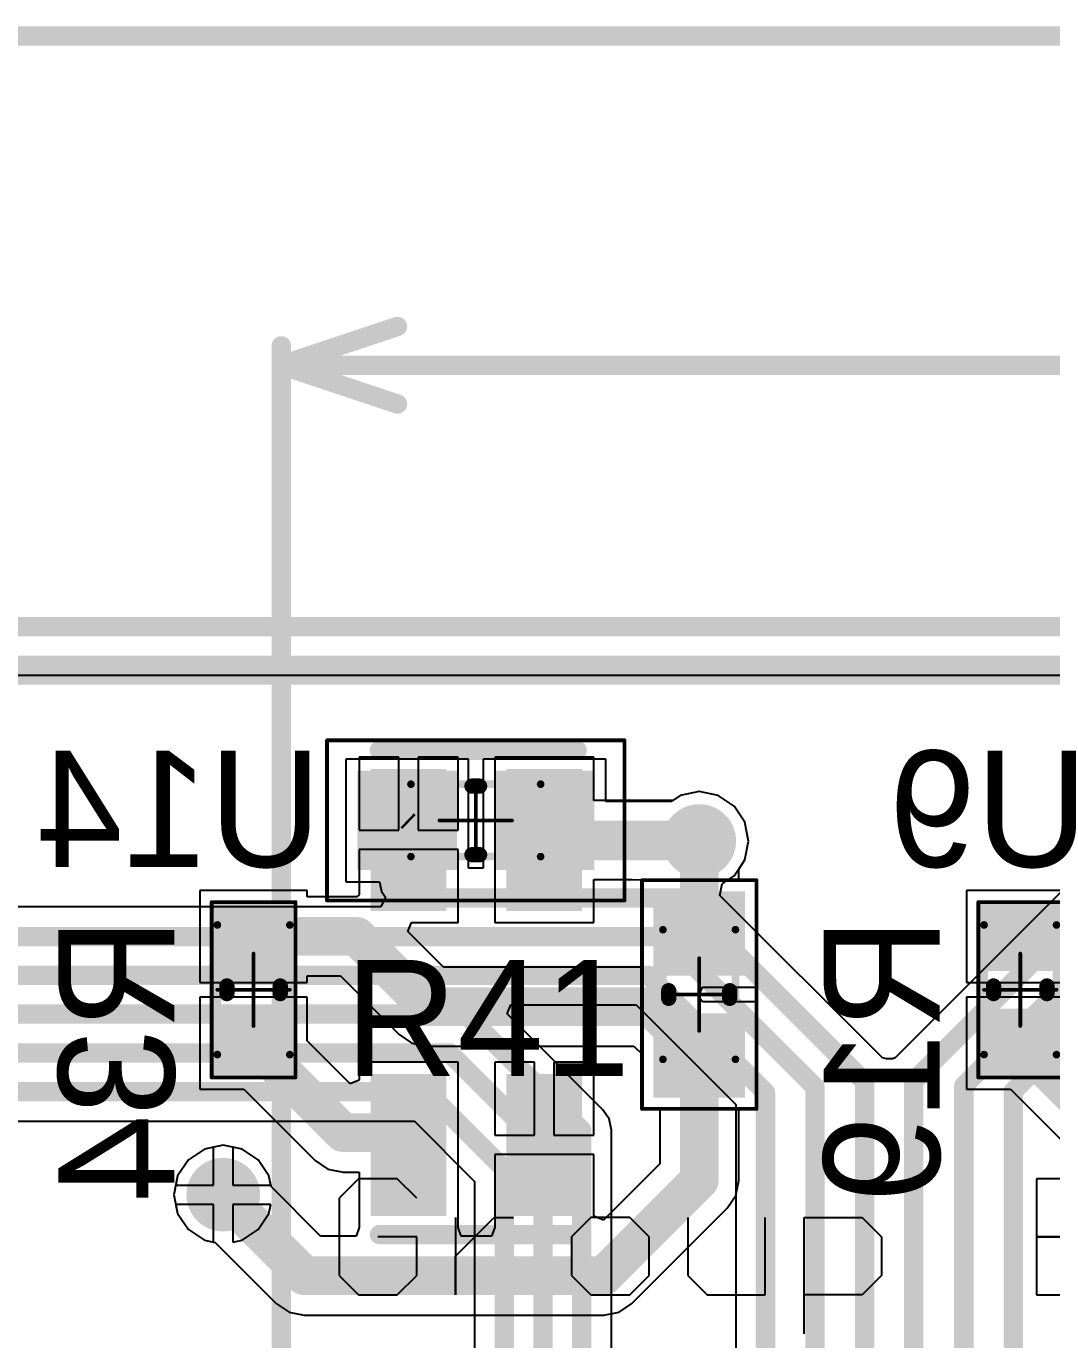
# Model space of a CAD drawing. Header units: millimetres. Extents: x 0 to 146, y 0 to 35.
# Drawn here: x 49.36 to 62.81, y 16.81 to 34.04 of the extents above; entities that cross this region are included whole.
import ezdxf

# ---------------------------------------------------------------- set-up
doc = ezdxf.new("R2010")
doc.units = ezdxf.units.MM
for name, color, linetype in [('BottomLayer', 5, 'Continuous'), ('BottomOverlay', 54, 'Continuous'), ('BottomPaste', 16, 'Continuous'), ('BottomSolder', 6, 'Continuous'), ('Mechanical1', 6, 'Continuous'), ('Mechanical13', 56, 'Continuous'), ('Mechanical15', 56, 'Continuous'), ('MultiLayer', 9, 'Continuous'), ('TopLayer', 1, 'Continuous'), ('TopOverlay', 2, 'Continuous'), ('TopPaste', 8, 'Continuous'), ('TopSolder', 216, 'Continuous'), ('ViaHoleLayer', 16, 'Continuous')]:
    doc.layers.add(name, color=color, linetype=linetype)

# ---------------------------------------------------------------- blocks, each defined once
blk = doc.blocks.new('QRE1113GR_B_5')
at = {"layer": 'BottomLayer'}
for points in [[(-2.83, 0.494), (-1.17, 0.494), (-2.83, 1.284), (-1.17, 1.284)], [(1.17, 0.494), (2.83, 0.494), (1.17, 1.284), (2.83, 1.284)], [(-2.83, -1.284), (-1.17, -1.284), (-2.83, -0.494), (-1.17, -0.494)], [(1.17, -1.284), (2.83, -1.284), (1.17, -0.494), (2.83, -0.494)]]:
    blk.add_solid(points, dxfattribs=at)
at = {"layer": 'BottomOverlay', "const_width": 0.254}
for points in [[(-3.175, -1.27), (-3.175, 1.32)], [(3.175, -1.27), (3.175, 1.32)], [(1.651, -2.032), (1.524, -2.032)]]:
    blk.add_lwpolyline(points, dxfattribs=at)
at = {"layer": 'BottomOverlay', "const_width": 0.127}
for points in [[(-3.239, 1.32, 1), (-3.111, 1.32, 1)], [(3.111, 1.32, 1), (3.239, 1.32, 1)], [(-3.239, -1.27, 1), (-3.111, -1.27, 1)], [(3.111, -1.27, 1), (3.239, -1.27, 1)], [(1.46, -2.032, 1), (1.587, -2.032, 1)], [(1.587, -2.032, 1), (1.714, -2.032, 1)]]:
    blk.add_lwpolyline(points, format="xyb", close=True, dxfattribs=at)
at = {"layer": 'BottomPaste'}
for points in [[(-2.83, 0.494), (-1.17, 0.494), (-2.83, 1.284), (-1.17, 1.284)], [(1.17, 0.494), (2.83, 0.494), (1.17, 1.284), (2.83, 1.284)], [(-2.83, -1.284), (-1.17, -1.284), (-2.83, -0.494), (-1.17, -0.494)], [(1.17, -1.284), (2.83, -1.284), (1.17, -0.494), (2.83, -0.494)]]:
    blk.add_solid(points, dxfattribs=at)
at = {"layer": 'BottomSolder'}
for points in [[(-2.932, 0.392), (-1.068, 0.392), (-2.932, 1.386), (-1.068, 1.386)], [(1.068, 0.392), (2.932, 0.392), (1.068, 1.386), (2.932, 1.386)], [(-2.932, -1.386), (-1.068, -1.386), (-2.932, -0.392), (-1.068, -0.392)], [(1.068, -1.386), (2.932, -1.386), (1.068, -0.392), (2.932, -0.392)]]:
    blk.add_solid(points, dxfattribs=at)
blk = doc.blocks.new('RESC0603_1608__M_22')
at = {"layer": 'Mechanical13', "const_width": 0.1}
for points in [[(0.85, 0.475), (-0.85, 0.475)], [(-0.85, 0.475), (-0.85, -0.475)], [(0.85, 0.475), (0.85, -0.475)], [(0.85, -0.475), (-0.85, -0.475)]]:
    blk.add_lwpolyline(points, dxfattribs=at)
at = {"layer": 'Mechanical13', "const_width": 0.05}
for points in [[(-0.875, 0.475, 1), (-0.825, 0.475, 1)], [(-0.875, 0.475, 1), (-0.825, 0.475, 1)], [(0.825, 0.475, 1), (0.875, 0.475, 1)], [(0.825, 0.475, 1), (0.875, 0.475, 1)], [(-0.875, -0.475, 1), (-0.825, -0.475, 1)], [(-0.875, -0.475, 1), (-0.825, -0.475, 1)], [(0.825, -0.475, 1), (0.875, -0.475, 1)], [(0.825, -0.475, 1), (0.875, -0.475, 1)]]:
    blk.add_lwpolyline(points, format="xyb", close=True, dxfattribs=at)
at = {"layer": 'Mechanical15', "const_width": 0.05}
for points in [[(1.95, 1.05), (-1.95, 1.05)], [(-1.95, 1.05), (-1.95, -1.05)], [(1.95, 1.05), (1.95, -1.05)], [(0, 0.475), (0, -0.475)], [(0.475, 0), (-0.475, 0)], [(1.95, -1.05), (-1.95, -1.05)]]:
    blk.add_lwpolyline(points, dxfattribs=at)
at = {"layer": 'Mechanical15', "const_width": 0.025}
for points in [[(-1.962, 1.05, 1), (-1.937, 1.05, 1)], [(-1.962, 1.05, 1), (-1.937, 1.05, 1)], [(1.938, 1.05, 1), (1.963, 1.05, 1)], [(1.938, 1.05, 1), (1.963, 1.05, 1)], [(-0.012, 0.475, 1), (0.013, 0.475, 1)], [(-0.487, 0, 1), (-0.462, 0, 1)], [(0.463, 0, 1), (0.488, 0, 1)], [(-0.012, -0.475, 1), (0.013, -0.475, 1)], [(-1.962, -1.05, 1), (-1.937, -1.05, 1)], [(-1.962, -1.05, 1), (-1.937, -1.05, 1)], [(1.938, -1.05, 1), (1.963, -1.05, 1)], [(1.938, -1.05, 1), (1.963, -1.05, 1)]]:
    blk.add_lwpolyline(points, format="xyb", close=True, dxfattribs=at)
at = {"layer": 'TopLayer'}
for points in [[(-0.35, -0.55), (-0.35, 0.55), (-1.45, -0.55), (-1.45, 0.55)], [(1.45, -0.55), (1.45, 0.55), (0.35, -0.55), (0.35, 0.55)]]:
    blk.add_solid(points, dxfattribs=at)
at = {"layer": 'TopOverlay', "const_width": 0.2}
for points in [[(0.05, 0.45), (-0.05, 0.45)], [(0.05, -0.45), (-0.05, -0.45)]]:
    blk.add_lwpolyline(points, dxfattribs=at)
at = {"layer": 'TopOverlay', "const_width": 0.1}
for points in [[(-0.1, 0.45, 1), (0, 0.45, 1)], [(0, 0.45, 1), (0.1, 0.45, 1)], [(-0.1, -0.45, 1), (0, -0.45, 1)], [(0, -0.45, 1), (0.1, -0.45, 1)]]:
    blk.add_lwpolyline(points, format="xyb", close=True, dxfattribs=at)
at = {"layer": 'TopPaste'}
for points in [[(-0.35, -0.55), (-0.35, 0.55), (-1.45, -0.55), (-1.45, 0.55)], [(1.45, -0.55), (1.45, 0.55), (0.35, -0.55), (0.35, 0.55)]]:
    blk.add_solid(points, dxfattribs=at)
at = {"layer": 'TopSolder'}
for points in [[(-0.248, -0.652), (-0.248, 0.652), (-1.552, -0.652), (-1.552, 0.652)], [(1.552, -0.652), (1.552, 0.652), (0.248, -0.652), (0.248, 0.652)]]:
    blk.add_solid(points, dxfattribs=at)
blk = doc.blocks.new('RESC0603_1608__N_B_28')
at = {"layer": 'BottomLayer'}
for points in [[(-1.25, 0.5), (-1.25, -0.5), (-0.35, 0.5), (-0.35, -0.5)], [(0.35, 0.5), (0.35, -0.5), (1.25, 0.5), (1.25, -0.5)]]:
    blk.add_solid(points, dxfattribs=at)
at = {"layer": 'BottomOverlay', "const_width": 0.2}
for points in [[(0.05, 0.4), (-0.05, 0.4)], [(0.05, -0.4), (-0.05, -0.4)]]:
    blk.add_lwpolyline(points, dxfattribs=at)
at = {"layer": 'BottomOverlay', "const_width": 0.1}
for points in [[(-0.1, 0.4, 1), (0, 0.4, 1)], [(0, 0.4, 1), (0.1, 0.4, 1)], [(-0.1, -0.4, 1), (0, -0.4, 1)], [(0, -0.4, 1), (0.1, -0.4, 1)]]:
    blk.add_lwpolyline(points, format="xyb", close=True, dxfattribs=at)
at = {"layer": 'BottomPaste'}
for points in [[(-1.25, 0.5), (-1.25, -0.5), (-0.35, 0.5), (-0.35, -0.5)], [(0.35, 0.5), (0.35, -0.5), (1.25, 0.5), (1.25, -0.5)]]:
    blk.add_solid(points, dxfattribs=at)
at = {"layer": 'BottomSolder'}
for points in [[(-1.352, 0.602), (-1.352, -0.602), (-0.248, 0.602), (-0.248, -0.602)], [(0.248, 0.602), (0.248, -0.602), (1.352, 0.602), (1.352, -0.602)]]:
    blk.add_solid(points, dxfattribs=at)
at = {"layer": 'Mechanical13', "const_width": 0.1}
for points in [[(0.85, 0.475), (-0.85, 0.475)], [(-0.85, -0.475), (-0.85, 0.475)], [(0.85, -0.475), (0.85, 0.475)], [(0.85, -0.475), (-0.85, -0.475)]]:
    blk.add_lwpolyline(points, dxfattribs=at)
at = {"layer": 'Mechanical13', "const_width": 0.05}
for points in [[(-0.875, 0.475, 1), (-0.825, 0.475, 1)], [(-0.875, 0.475, 1), (-0.825, 0.475, 1)], [(0.825, 0.475, 1), (0.875, 0.475, 1)], [(0.825, 0.475, 1), (0.875, 0.475, 1)], [(-0.875, -0.475, 1), (-0.825, -0.475, 1)], [(-0.875, -0.475, 1), (-0.825, -0.475, 1)], [(0.825, -0.475, 1), (0.875, -0.475, 1)], [(0.825, -0.475, 1), (0.875, -0.475, 1)]]:
    blk.add_lwpolyline(points, format="xyb", close=True, dxfattribs=at)
at = {"layer": 'Mechanical15', "const_width": 0.05}
for points in [[(1.5, 0.75), (-1.5, 0.75)], [(-1.5, -0.75), (-1.5, 0.75)], [(1.5, -0.75), (1.5, 0.75)], [(0, -0.475), (0, 0.475)], [(0.475, 0), (-0.475, 0)], [(1.5, -0.75), (-1.5, -0.75)]]:
    blk.add_lwpolyline(points, dxfattribs=at)
at = {"layer": 'Mechanical15', "const_width": 0.025}
for points in [[(-1.512, 0.75, 1), (-1.488, 0.75, 1)], [(-1.512, 0.75, 1), (-1.488, 0.75, 1)], [(1.488, 0.75, 1), (1.513, 0.75, 1)], [(1.488, 0.75, 1), (1.513, 0.75, 1)], [(-0.012, 0.475, 1), (0.013, 0.475, 1)], [(-0.487, 0, 1), (-0.462, 0, 1)], [(0.463, 0, 1), (0.488, 0, 1)], [(-0.012, -0.475, 1), (0.013, -0.475, 1)], [(-1.512, -0.75, 1), (-1.488, -0.75, 1)], [(-1.512, -0.75, 1), (-1.488, -0.75, 1)], [(1.488, -0.75, 1), (1.513, -0.75, 1)], [(1.488, -0.75, 1), (1.513, -0.75, 1)]]:
    blk.add_lwpolyline(points, format="xyb", close=True, dxfattribs=at)
blk = doc.blocks.new('RESC0603_1608__L_B_29')
at = {"layer": 'BottomLayer'}
for points in [[(-1.05, 0.45), (-1.05, -0.45), (-0.35, 0.45), (-0.35, -0.45)], [(0.35, 0.45), (0.35, -0.45), (1.05, 0.45), (1.05, -0.45)]]:
    blk.add_solid(points, dxfattribs=at)
at = {"layer": 'BottomOverlay', "const_width": 0.2}
for points in [[(-0.05, 0.35), (0.05, 0.35)], [(-0.05, -0.35), (0.05, -0.35)]]:
    blk.add_lwpolyline(points, dxfattribs=at)
at = {"layer": 'BottomOverlay', "const_width": 0.1}
for points in [[(-0.1, 0.35, 1), (0, 0.35, 1)], [(0, 0.35, 1), (0.1, 0.35, 1)], [(-0.1, -0.35, 1), (0, -0.35, 1)], [(0, -0.35, 1), (0.1, -0.35, 1)]]:
    blk.add_lwpolyline(points, format="xyb", close=True, dxfattribs=at)
at = {"layer": 'BottomPaste'}
for points in [[(-1.05, 0.45), (-1.05, -0.45), (-0.35, 0.45), (-0.35, -0.45)], [(0.35, 0.45), (0.35, -0.45), (1.05, 0.45), (1.05, -0.45)]]:
    blk.add_solid(points, dxfattribs=at)
at = {"layer": 'BottomSolder'}
for points in [[(-1.152, 0.552), (-1.152, -0.552), (-0.248, 0.552), (-0.248, -0.552)], [(0.248, 0.552), (0.248, -0.552), (1.152, 0.552), (1.152, -0.552)]]:
    blk.add_solid(points, dxfattribs=at)
at = {"layer": 'Mechanical13', "const_width": 0.1}
for points in [[(-0.85, 0.475), (0.85, 0.475)], [(-0.85, 0.475), (-0.85, -0.475)], [(0.85, 0.475), (0.85, -0.475)], [(-0.85, -0.475), (0.85, -0.475)]]:
    blk.add_lwpolyline(points, dxfattribs=at)
at = {"layer": 'Mechanical13', "const_width": 0.05}
for points in [[(-0.875, 0.475, 1), (-0.825, 0.475, 1)], [(-0.875, 0.475, 1), (-0.825, 0.475, 1)], [(0.825, 0.475, 1), (0.875, 0.475, 1)], [(0.825, 0.475, 1), (0.875, 0.475, 1)], [(-0.875, -0.475, 1), (-0.825, -0.475, 1)], [(-0.875, -0.475, 1), (-0.825, -0.475, 1)], [(0.825, -0.475, 1), (0.875, -0.475, 1)], [(0.825, -0.475, 1), (0.875, -0.475, 1)]]:
    blk.add_lwpolyline(points, format="xyb", close=True, dxfattribs=at)
at = {"layer": 'Mechanical15', "const_width": 0.05}
for points in [[(-1.15, 0.55), (1.15, 0.55)], [(-1.15, 0.55), (-1.15, -0.55)], [(1.15, 0.55), (1.15, -0.55)], [(0, 0.475), (0, -0.475)], [(-0.475, 0), (0.475, 0)], [(-1.15, -0.55), (1.15, -0.55)]]:
    blk.add_lwpolyline(points, dxfattribs=at)
at = {"layer": 'Mechanical15', "const_width": 0.025}
for points in [[(-1.162, 0.55, 1), (-1.137, 0.55, 1)], [(-1.162, 0.55, 1), (-1.137, 0.55, 1)], [(1.138, 0.55, 1), (1.162, 0.55, 1)], [(1.138, 0.55, 1), (1.162, 0.55, 1)], [(-0.012, 0.475, 1), (0.013, 0.475, 1)], [(-0.487, 0, 1), (-0.462, 0, 1)], [(0.463, 0, 1), (0.487, 0, 1)], [(-0.012, -0.475, 1), (0.013, -0.475, 1)], [(-1.162, -0.55, 1), (-1.137, -0.55, 1)], [(-1.162, -0.55, 1), (-1.137, -0.55, 1)], [(1.138, -0.55, 1), (1.162, -0.55, 1)], [(1.138, -0.55, 1), (1.162, -0.55, 1)]]:
    blk.add_lwpolyline(points, format="xyb", close=True, dxfattribs=at)
blk = doc.blocks.new('RESC0603_1608__L_B_44')
at = {"layer": 'BottomLayer'}
for points in [[(-1.05, 0.45), (-1.05, -0.45), (-0.35, 0.45), (-0.35, -0.45)], [(0.35, 0.45), (0.35, -0.45), (1.05, 0.45), (1.05, -0.45)]]:
    blk.add_solid(points, dxfattribs=at)
at = {"layer": 'BottomOverlay', "const_width": 0.2}
for points in [[(-0.05, 0.35), (0.05, 0.35)], [(-0.05, -0.35), (0.05, -0.35)]]:
    blk.add_lwpolyline(points, dxfattribs=at)
at = {"layer": 'BottomOverlay', "const_width": 0.1}
for points in [[(-0.1, 0.35, 1), (0, 0.35, 1)], [(0, 0.35, 1), (0.1, 0.35, 1)], [(-0.1, -0.35, 1), (0, -0.35, 1)], [(0, -0.35, 1), (0.1, -0.35, 1)]]:
    blk.add_lwpolyline(points, format="xyb", close=True, dxfattribs=at)
at = {"layer": 'BottomPaste'}
for points in [[(-1.05, 0.45), (-1.05, -0.45), (-0.35, 0.45), (-0.35, -0.45)], [(0.35, 0.45), (0.35, -0.45), (1.05, 0.45), (1.05, -0.45)]]:
    blk.add_solid(points, dxfattribs=at)
at = {"layer": 'BottomSolder'}
for points in [[(-1.152, 0.552), (-1.152, -0.552), (-0.248, 0.552), (-0.248, -0.552)], [(0.248, 0.552), (0.248, -0.552), (1.152, 0.552), (1.152, -0.552)]]:
    blk.add_solid(points, dxfattribs=at)
at = {"layer": 'Mechanical13', "const_width": 0.1}
for points in [[(-0.85, 0.475), (-0.85, -0.475)], [(-0.85, 0.475), (0.85, 0.475)], [(0.85, 0.475), (0.85, -0.475)], [(-0.85, -0.475), (0.85, -0.475)]]:
    blk.add_lwpolyline(points, dxfattribs=at)
at = {"layer": 'Mechanical13', "const_width": 0.05}
for points in [[(-0.875, 0.475, 1), (-0.825, 0.475, 1)], [(-0.875, 0.475, 1), (-0.825, 0.475, 1)], [(0.825, 0.475, 1), (0.875, 0.475, 1)], [(0.825, 0.475, 1), (0.875, 0.475, 1)], [(-0.875, -0.475, 1), (-0.825, -0.475, 1)], [(-0.875, -0.475, 1), (-0.825, -0.475, 1)], [(0.825, -0.475, 1), (0.875, -0.475, 1)], [(0.825, -0.475, 1), (0.875, -0.475, 1)]]:
    blk.add_lwpolyline(points, format="xyb", close=True, dxfattribs=at)
at = {"layer": 'Mechanical15', "const_width": 0.05}
for points in [[(-1.15, 0.55), (-1.15, -0.55)], [(-1.15, 0.55), (1.15, 0.55)], [(1.15, 0.55), (1.15, -0.55)], [(0, 0.475), (0, -0.475)], [(-0.475, 0), (0.475, 0)], [(-1.15, -0.55), (1.15, -0.55)]]:
    blk.add_lwpolyline(points, dxfattribs=at)
at = {"layer": 'Mechanical15', "const_width": 0.025}
for points in [[(-1.162, 0.55, 1), (-1.137, 0.55, 1)], [(-1.162, 0.55, 1), (-1.137, 0.55, 1)], [(1.138, 0.55, 1), (1.162, 0.55, 1)], [(1.138, 0.55, 1), (1.162, 0.55, 1)], [(-0.012, 0.475, 1), (0.013, 0.475, 1)], [(-0.487, 0, 1), (-0.462, 0, 1)], [(0.463, 0, 1), (0.487, 0, 1)], [(-0.012, -0.475, 1), (0.013, -0.475, 1)], [(-1.162, -0.55, 1), (-1.137, -0.55, 1)], [(-1.162, -0.55, 1), (-1.137, -0.55, 1)], [(1.138, -0.55, 1), (1.162, -0.55, 1)], [(1.138, -0.55, 1), (1.162, -0.55, 1)]]:
    blk.add_lwpolyline(points, format="xyb", close=True, dxfattribs=at)

msp = doc.modelspace()

# ---------------------------------------------------------------- linework, layer by layer
at = {"layer": 'BottomLayer'}
for p, q in [((2.037, 25.527), (138.562, 25.527)), ((54.25, 24.45), (53.728, 24.45)), ((53.728, 24.45), (53.728, 23.493)), ((54.25, 23.493), (54.25, 24.45)), ((55.026, 24.45), (54.504, 24.45)), ((54.504, 24.45), (54.504, 23.493)), ((55.026, 23.493), (55.026, 24.45)), ((56.804, 24.45), (55.506, 24.45)), ((55.506, 24.45), (55.506, 22.282)), ((56.804, 23.884), (56.804, 24.45)), ((57.939, 23.95), (57.84, 23.884)), ((58.187, 24), (57.939, 23.95)), ((58.435, 23.95), (58.187, 24)), ((58.645, 23.81), (58.435, 23.95)), ((57.84, 23.884), (56.804, 23.884)), ((58.785, 23.6), (58.645, 23.81)), ((58.835, 23.352), (58.785, 23.6)), ((53.728, 23.493), (54.25, 23.493)), ((54.504, 23.493), (55.026, 23.493)), ((58.785, 23.104), (58.835, 23.352)), ((54.377, 23.239), (53.728, 23.239)), ((53.728, 23.239), (53.728, 22.644)), ((55.026, 23.239), (54.377, 23.239)), ((55.026, 22.282), (55.026, 23.239)), ((58.705, 22.984), (58.785, 23.104)), ((58.705, 22.843), (58.705, 22.984)), ((56.804, 22.282), (56.804, 22.848)), ((56.804, 22.848), (57.308, 22.848)), ((57.308, 22.848), (57.433, 22.843)), ((57.433, 22.843), (57.433, 21.699)), ((58.941, 22.843), (58.705, 22.843)), ((58.941, 21.435), (58.941, 22.843)), ((53.049, 22.705), (51.641, 22.705)), ((51.641, 22.705), (51.641, 21.497)), ((53.049, 22.619), (53.049, 22.705)), ((53.698, 22.619), (53.049, 22.619)), ((53.728, 22.644), (53.698, 22.619)), ((63.1, 22.705), (61.692, 22.705)), ((61.692, 22.705), (61.692, 21.497)), ((54.368, 22.164), (54.416, 22.282)), ((54.416, 22.282), (55.026, 22.282)), ((55.506, 22.282), (56.804, 22.282)), ((54.833, 21.699), (54.368, 22.164)), ((53.049, 21.497), (53.049, 21.583)), ((53.049, 21.583), (53.484, 21.583)), ((53.484, 21.583), (54.252, 20.815)), ((57.433, 21.699), (54.833, 21.699)), ((51.641, 21.497), (53.049, 21.497)), ((58.176, 21.314), (58.229, 21.435)), ((58.229, 21.435), (58.941, 21.435)), ((61.692, 21.497), (63.1, 21.497)), ((53.049, 21.305), (51.641, 21.305)), ((51.641, 21.305), (51.641, 20.097)), ((53.049, 20.73), (53.049, 21.305)), ((58.232, 21.243), (58.176, 21.314)), ((58.941, 21.243), (58.232, 21.243)), ((58.941, 19.835), (58.941, 21.243)), ((63.1, 21.305), (61.692, 21.305)), ((61.692, 21.305), (61.692, 20.097)), ((53.611, 20.168), (53.049, 20.73)), ((54.252, 20.815), (54.42, 20.703)), ((54.42, 20.703), (54.618, 20.663)), ((54.618, 20.663), (54.618, 20.663)), ((54.618, 20.663), (57.331, 20.663)), ((57.331, 20.663), (57.433, 20.561)), ((57.433, 20.561), (57.433, 19.835)), ((55.026, 20.45), (53.728, 20.45)), ((53.728, 20.45), (53.728, 20.217)), ((55.026, 18.298), (55.026, 20.45)), ((56.028, 20.45), (55.506, 20.45)), ((55.506, 20.45), (55.506, 19.493)), ((56.028, 19.493), (56.028, 20.45)), ((56.804, 20.45), (56.282, 20.45)), ((56.282, 20.45), (56.282, 19.493)), ((56.804, 19.493), (56.804, 20.45)), ((53.728, 20.217), (53.611, 20.168)), ((51.641, 20.097), (52.217, 20.097)), ((52.217, 20.097), (53.152, 19.163)), ((61.692, 20.097), (62.268, 20.097)), ((62.268, 20.097), (63.203, 19.163)), ((57.433, 19.835), (57.669, 19.835)), ((57.669, 19.835), (57.669, 19.117)), ((58.705, 18.902), (58.705, 19.835)), ((58.705, 19.835), (58.941, 19.835)), ((55.506, 19.493), (56.028, 19.493)), ((56.282, 19.493), (56.804, 19.493)), ((51.7, 19.313), (51.49, 19.172)), ((51.948, 19.362), (51.7, 19.313)), ((52.195, 19.313), (51.948, 19.362)), ((52.405, 19.172), (52.195, 19.313)), ((51.49, 19.172), (51.349, 18.962)), ((52.546, 18.962), (52.405, 19.172)), ((53.152, 19.163), (53.32, 19.05)), ((56.155, 19.239), (55.506, 19.239)), ((55.506, 19.239), (55.506, 18.298)), ((56.804, 19.239), (56.155, 19.239)), ((56.804, 18.431), (56.804, 19.239)), ((51.349, 18.962), (51.3, 18.714)), ((52.574, 18.821), (52.546, 18.962)), ((53.32, 19.05), (53.518, 19.011)), ((53.518, 19.011), (53.728, 19.011)), ((53.728, 19.011), (53.728, 18.298)), ((57.669, 19.117), (56.931, 18.379)), ((53.223, 18.171), (52.574, 18.821)), ((58.666, 18.704), (58.705, 18.902)), ((51.3, 18.714), (51.349, 18.467)), ((58.553, 18.536), (58.666, 18.704)), ((51.349, 18.467), (51.49, 18.257)), ((56.931, 18.379), (56.804, 18.431)), ((57.305, 17.287), (58.553, 18.536)), ((53.728, 18.282), (53.688, 18.171)), ((53.728, 18.298), (53.728, 18.282)), ((55.026, 18.282), (55.026, 18.298)), ((55.066, 18.171), (55.026, 18.282)), ((55.506, 18.282), (55.466, 18.171)), ((55.506, 18.298), (55.506, 18.282)), ((51.49, 18.257), (51.7, 18.116)), ((51.7, 18.116), (51.841, 18.088)), ((51.841, 18.088), (52.642, 17.287)), ((53.688, 18.171), (53.223, 18.171)), ((55.466, 18.171), (55.066, 18.171)), ((52.642, 17.287), (52.81, 17.175)), ((57.137, 17.175), (57.305, 17.287)), ((52.81, 17.175), (53.009, 17.135)), ((53.009, 17.135), (56.938, 17.135)), ((56.938, 17.135), (57.137, 17.175))]:
    msp.add_line(p, q, dxfattribs=at)
at = {"layer": 'BottomLayer', "const_width": 0.508}
for points in [[(56.155, 23.366), (58.174, 23.366)], [(58.174, 23.366), (58.187, 23.352)], [(58.187, 22.139), (58.187, 23.352)], [(52.345, 22.101), (53.698, 22.101)], [(53.698, 22.101), (54.618, 21.181)], [(62.396, 22.101), (63.749, 22.101)], [(54.618, 21.181), (57.545, 21.181)], [(57.545, 21.181), (57.941, 20.785)], [(52.345, 20.701), (52.445, 20.701)], [(52.445, 20.701), (52.541, 20.605)], [(52.541, 20.505), (52.541, 20.605)], [(62.396, 20.701), (62.496, 20.701)], [(62.496, 20.701), (62.592, 20.605)], [(62.592, 20.505), (62.592, 20.605)], [(52.541, 20.505), (53.518, 19.529)], [(58.187, 18.902), (58.187, 20.539)], [(62.592, 20.505), (63.569, 19.529)], [(53.518, 19.529), (54.236, 19.529)], [(54.236, 19.529), (54.377, 19.388)], [(54.377, 19.366), (54.377, 19.388)], [(56.938, 17.653), (58.187, 18.902)], [(51.948, 18.714), (53.009, 17.653)], [(53.009, 17.653), (56.938, 17.653)]]:
    msp.add_lwpolyline(points, dxfattribs=at)
at = {"layer": 'BottomLayer'}
for points, const_width in [([(56.028, 23.366, 1), (56.282, 23.366, 1)], 0.254), ([(57.997, 23.352, 1), (58.378, 23.352, 1)], 0.381), ([(58.047, 23.366, 1), (58.301, 23.366, 1)], 0.254), ([(58.047, 23.366, 1), (58.301, 23.366, 1)], 0.254), ([(58.06, 23.352, 1), (58.314, 23.352, 1)], 0.254), ([(58.06, 23.352, 1), (58.314, 23.352, 1)], 0.254), ([(58.06, 22.139, 1), (58.314, 22.139, 1)], 0.254), ([(52.218, 22.101, 1), (52.472, 22.101, 1)], 0.254), ([(53.571, 22.101, 1), (53.825, 22.101, 1)], 0.254), ([(53.571, 22.101, 1), (53.825, 22.101, 1)], 0.254), ([(62.269, 22.101, 1), (62.523, 22.101, 1)], 0.254), ([(54.491, 21.181, 1), (54.745, 21.181, 1)], 0.254), ([(54.491, 21.181, 1), (54.745, 21.181, 1)], 0.254), ([(57.418, 21.181, 1), (57.672, 21.181, 1)], 0.254), ([(57.418, 21.181, 1), (57.672, 21.181, 1)], 0.254), ([(57.814, 20.785, 1), (58.068, 20.785, 1)], 0.254), ([(52.218, 20.701, 1), (52.472, 20.701, 1)], 0.254), ([(52.318, 20.701, 1), (52.572, 20.701, 1)], 0.254), ([(52.318, 20.701, 1), (52.572, 20.701, 1)], 0.254), ([(52.414, 20.605, 1), (52.668, 20.605, 1)], 0.254), ([(52.414, 20.605, 1), (52.668, 20.605, 1)], 0.254), ([(62.269, 20.701, 1), (62.523, 20.701, 1)], 0.254), ([(62.369, 20.701, 1), (62.623, 20.701, 1)], 0.254), ([(62.369, 20.701, 1), (62.623, 20.701, 1)], 0.254), ([(62.465, 20.605, 1), (62.719, 20.605, 1)], 0.254), ([(62.465, 20.605, 1), (62.719, 20.605, 1)], 0.254), ([(52.414, 20.505, 1), (52.668, 20.505, 1)], 0.254), ([(52.414, 20.505, 1), (52.668, 20.505, 1)], 0.254), ([(58.06, 20.539, 1), (58.314, 20.539, 1)], 0.254), ([(62.465, 20.505, 1), (62.719, 20.505, 1)], 0.254), ([(62.465, 20.505, 1), (62.719, 20.505, 1)], 0.254), ([(53.391, 19.529, 1), (53.645, 19.529, 1)], 0.254), ([(53.391, 19.529, 1), (53.645, 19.529, 1)], 0.254), ([(54.109, 19.529, 1), (54.363, 19.529, 1)], 0.254), ([(54.109, 19.529, 1), (54.363, 19.529, 1)], 0.254), ([(54.25, 19.388, 1), (54.504, 19.388, 1)], 0.254), ([(54.25, 19.388, 1), (54.504, 19.388, 1)], 0.254), ([(54.25, 19.366, 1), (54.504, 19.366, 1)], 0.254), ([(58.06, 18.902, 1), (58.314, 18.902, 1)], 0.254), ([(58.06, 18.902, 1), (58.314, 18.902, 1)], 0.254), ([(51.757, 18.714, 1), (52.138, 18.714, 1)], 0.381), ([(51.821, 18.714, 1), (52.075, 18.714, 1)], 0.254), ([(52.882, 17.653, 1), (53.136, 17.653, 1)], 0.254), ([(52.882, 17.653, 1), (53.136, 17.653, 1)], 0.254), ([(56.811, 17.653, 1), (57.065, 17.653, 1)], 0.254), ([(56.811, 17.653, 1), (57.065, 17.653, 1)], 0.254)]:
    msp.add_lwpolyline(points, format="xyb", close=True, dxfattribs=dict(at, const_width=const_width))
at = {"layer": 'BottomOverlay', "const_width": 0.254}
msp.add_lwpolyline([(2.032, 25.654), (138.557, 25.654)], dxfattribs=at)
at = {"layer": 'BottomSolder', "const_width": 0.483}
for points in [[(57.946, 23.352, 1), (58.429, 23.352, 1)], [(51.706, 18.714, 1), (52.189, 18.714, 1)]]:
    msp.add_lwpolyline(points, format="xyb", close=True, dxfattribs=at)
at = {"layer": 'Mechanical1', "const_width": 0.254}
msp.add_lwpolyline([(2.032, 26.162), (138.562, 26.162)], dxfattribs=at)
at = {"layer": 'MultiLayer', "const_width": 0.381}
for points in [[(57.997, 23.352, 1), (58.378, 23.352, 1)], [(51.757, 18.714, 1), (52.138, 18.714, 1)]]:
    msp.add_lwpolyline(points, format="xyb", close=True, dxfattribs=at)
at = {"layer": 'TopLayer'}
for p, q in [((2.037, 25.527), (138.562, 25.527)), ((55.162, 24.426), (53.554, 24.426)), ((53.554, 24.426), (53.554, 22.818)), ((55.162, 22.995), (55.162, 24.426)), ((56.962, 24.426), (55.354, 24.426)), ((55.354, 24.426), (55.354, 22.995)), ((56.962, 23.87), (56.962, 24.426)), ((57.939, 23.95), (57.819, 23.87)), ((58.187, 24), (57.939, 23.95)), ((58.435, 23.95), (58.187, 24)), ((58.645, 23.81), (58.435, 23.95)), ((57.819, 23.87), (56.962, 23.87)), ((58.785, 23.6), (58.645, 23.81)), ((58.835, 23.352), (58.785, 23.6)), ((58.785, 23.104), (58.835, 23.352)), ((63.614, 23.368), (60.756, 20.509)), ((58.645, 22.894), (58.785, 23.104)), ((55.354, 22.995), (55.162, 22.995)), ((53.554, 22.818), (53.997, 22.818)), ((53.997, 22.818), (54.022, 22.692)), ((58.459, 22.639), (58.488, 22.79)), ((58.488, 22.79), (58.645, 22.894)), ((54.074, 22.614), (54.013, 22.487)), ((54.022, 22.692), (54.074, 22.614)), ((60.591, 20.507), (58.459, 22.639)), ((54.013, 22.487), (45.124, 22.487)), ((55.67, 21.085), (55.718, 21.202)), ((55.718, 21.202), (57.361, 21.202)), ((57.361, 21.202), (58.667, 19.896)), ((56.921, 19.833), (55.67, 21.085)), ((60.644, 20.495), (60.591, 20.507)), ((60.72, 20.497), (60.644, 20.495)), ((60.756, 20.509), (60.72, 20.497)), ((57.006, 19.707), (56.921, 19.833)), ((58.667, 19.896), (58.667, 15.207)), ((6.863, 19.678), (54.454, 19.678)), ((54.454, 19.678), (55.242, 18.889)), ((57.035, 19.558), (57.006, 19.707)), ((57.035, 16.279), (57.035, 19.558)), ((51.7, 19.313), (51.49, 19.172)), ((51.821, 19.337), (51.7, 19.313)), ((51.821, 18.841), (51.821, 19.337)), ((52.195, 19.313), (52.075, 19.337)), ((52.075, 19.337), (52.075, 18.841)), ((52.405, 19.172), (52.195, 19.313)), ((51.49, 19.172), (51.349, 18.962)), ((52.546, 18.962), (52.405, 19.172)), ((51.349, 18.962), (51.325, 18.841)), ((52.57, 18.841), (52.546, 18.962)), ((51.325, 18.841), (51.821, 18.841)), ((52.075, 18.841), (52.57, 18.841)), ((55.242, 18.889), (55.242, 12.28)), ((51.821, 18.587), (51.325, 18.587)), ((51.325, 18.587), (51.349, 18.467)), ((51.349, 18.467), (51.49, 18.257)), ((51.821, 18.092), (51.821, 18.587)), ((52.57, 18.587), (52.075, 18.587)), ((52.075, 18.587), (52.075, 18.092)), ((52.405, 18.257), (52.546, 18.467)), ((52.546, 18.467), (52.57, 18.587)), ((51.49, 18.257), (51.7, 18.116)), ((51.7, 18.116), (51.821, 18.092)), ((52.075, 18.092), (52.195, 18.116)), ((52.195, 18.116), (52.405, 18.257))]:
    msp.add_line(p, q, dxfattribs=at)
for points, const_width in [([(56.158, 23.622), (56.428, 23.352)], 0.508), ([(54.358, 23.622), (54.381, 23.6)], 0.254), ([(54.381, 22.84), (54.381, 23.6)], 0.254), ([(56.428, 23.352), (58.187, 23.352)], 0.508), ([(60.999, 20.203), (64.418, 23.622)], 0.254), ([(54.381, 22.84), (54.615, 22.606)], 0.254), ([(54.615, 22.606), (57.943, 22.606)], 0.254), ([(57.943, 22.606), (60.356, 20.193)], 0.254), ([(61.656, 20.141), (64.121, 22.606)], 0.254), ([(44.963, 22.098), (57.732, 22.098)], 0.254), ([(57.732, 22.098), (59.706, 20.125)], 0.254), ([(62.306, 20.073), (64.331, 22.098)], 0.254), ([(35.438, 21.59), (57.522, 21.59)], 0.254), ([(57.522, 21.59), (59.056, 20.057)], 0.254), ([(25.942, 21.082), (55.123, 21.082)], 0.254), ([(55.123, 21.082), (56.647, 19.558)], 0.254), ([(16.155, 20.574), (54.912, 20.574)], 0.254), ([(54.912, 20.574), (56.139, 19.348)], 0.254), ([(60.999, 13.981), (60.999, 20.203)], 0.254), ([(6.863, 20.066), (54.615, 20.066)], 0.254), ([(54.615, 20.066), (55.631, 19.05)], 0.254), ([(59.056, 13.974), (59.056, 20.057)], 0.254), ([(59.706, 13.974), (59.706, 20.125)], 0.254), ([(60.356, 13.974), (60.356, 20.193)], 0.254), ([(61.656, 13.974), (61.656, 20.141)], 0.254), ([(62.306, 13.974), (62.306, 20.073)], 0.254), ([(56.647, 12.7), (56.647, 19.558)], 0.254), ([(56.139, 12.49), (56.139, 19.348)], 0.254), ([(55.631, 12.28), (55.631, 19.05)], 0.254)]:
    msp.add_lwpolyline(points, dxfattribs=dict(at, const_width=const_width))
for points, const_width in [([(56.031, 23.622, 1), (56.285, 23.622, 1)], 0.254), ([(54.295, 23.622, 1), (54.422, 23.622, 1)], 0.127), ([(54.317, 23.6, 1), (54.444, 23.6, 1)], 0.127), ([(54.317, 23.6, 1), (54.444, 23.6, 1)], 0.127), ([(56.301, 23.352, 1), (56.555, 23.352, 1)], 0.254), ([(56.301, 23.352, 1), (56.555, 23.352, 1)], 0.254), ([(57.997, 23.352, 1), (58.378, 23.352, 1)], 0.381), ([(58.06, 23.352, 1), (58.314, 23.352, 1)], 0.254), ([(54.317, 22.84, 1), (54.444, 22.84, 1)], 0.127), ([(54.317, 22.84, 1), (54.444, 22.84, 1)], 0.127), ([(54.551, 22.606, 1), (54.678, 22.606, 1)], 0.127), ([(54.551, 22.606, 1), (54.678, 22.606, 1)], 0.127), ([(57.879, 22.606, 1), (58.006, 22.606, 1)], 0.127), ([(57.879, 22.606, 1), (58.006, 22.606, 1)], 0.127), ([(57.669, 22.098, 1), (57.796, 22.098, 1)], 0.127), ([(57.669, 22.098, 1), (57.796, 22.098, 1)], 0.127), ([(57.458, 21.59, 1), (57.585, 21.59, 1)], 0.127), ([(57.458, 21.59, 1), (57.585, 21.59, 1)], 0.127), ([(55.059, 21.082, 1), (55.186, 21.082, 1)], 0.127), ([(55.059, 21.082, 1), (55.186, 21.082, 1)], 0.127), ([(54.849, 20.574, 1), (54.976, 20.574, 1)], 0.127), ([(54.849, 20.574, 1), (54.976, 20.574, 1)], 0.127), ([(60.935, 20.203, 1), (61.062, 20.203, 1)], 0.127), ([(60.935, 20.203, 1), (61.062, 20.203, 1)], 0.127), ([(54.551, 20.066, 1), (54.678, 20.066, 1)], 0.127), ([(54.551, 20.066, 1), (54.678, 20.066, 1)], 0.127), ([(58.992, 20.057, 1), (59.119, 20.057, 1)], 0.127), ([(58.992, 20.057, 1), (59.119, 20.057, 1)], 0.127), ([(59.642, 20.125, 1), (59.769, 20.125, 1)], 0.127), ([(59.642, 20.125, 1), (59.769, 20.125, 1)], 0.127), ([(60.292, 20.193, 1), (60.419, 20.193, 1)], 0.127), ([(60.292, 20.193, 1), (60.419, 20.193, 1)], 0.127), ([(61.592, 20.141, 1), (61.719, 20.141, 1)], 0.127), ([(61.592, 20.141, 1), (61.719, 20.141, 1)], 0.127), ([(62.242, 20.073, 1), (62.369, 20.073, 1)], 0.127), ([(62.242, 20.073, 1), (62.369, 20.073, 1)], 0.127), ([(56.583, 19.558, 1), (56.71, 19.558, 1)], 0.127), ([(56.583, 19.558, 1), (56.71, 19.558, 1)], 0.127), ([(56.075, 19.348, 1), (56.202, 19.348, 1)], 0.127), ([(56.075, 19.348, 1), (56.202, 19.348, 1)], 0.127), ([(55.567, 19.05, 1), (55.694, 19.05, 1)], 0.127), ([(55.567, 19.05, 1), (55.694, 19.05, 1)], 0.127), ([(51.757, 18.714, 1), (52.138, 18.714, 1)], 0.381)]:
    msp.add_lwpolyline(points, format="xyb", close=True, dxfattribs=dict(at, const_width=const_width))
at = {"layer": 'TopOverlay'}
for p, q in [((53.721, 18.923), (53.467, 18.669)), ((54.229, 18.923), (53.721, 18.923)), ((54.483, 18.669), (54.229, 18.923)), ((62.608, 18.923), (62.608, 17.399)), ((63.37, 18.923), (62.608, 18.923)), ((53.467, 18.669), (53.467, 17.653)), ((54.991, 18.415), (54.991, 17.399)), ((55.244, 18.161), (55.498, 18.415)), ((55.498, 18.415), (55.752, 18.415)), ((56.768, 18.415), (56.514, 18.161)), ((57.276, 18.415), (56.768, 18.415)), ((57.53, 18.161), (57.276, 18.415)), ((58.038, 18.415), (58.038, 17.653)), ((59.053, 17.399), (59.053, 18.415)), ((59.561, 16.891), (59.561, 18.415)), ((59.561, 18.415), (60.323, 18.415)), ((60.323, 18.415), (60.577, 18.161)), ((54.483, 18.161), (53.975, 18.161)), ((54.483, 17.653), (54.483, 18.161)), ((54.991, 17.907), (55.244, 18.161)), ((56.514, 18.161), (56.514, 17.653)), ((57.53, 17.653), (57.53, 18.161)), ((60.577, 18.161), (60.577, 17.653)), ((63.37, 18.161), (62.608, 18.161)), ((62.608, 18.161), (63.37, 18.161)), ((54.991, 17.399), (54.991, 17.907)), ((53.467, 17.653), (53.721, 17.399)), ((54.229, 17.399), (54.483, 17.653)), ((56.514, 17.653), (56.768, 17.399)), ((57.276, 17.399), (57.53, 17.653)), ((58.038, 17.653), (58.291, 17.399)), ((60.577, 17.653), (60.323, 17.399)), ((53.721, 17.399), (54.229, 17.399)), ((56.768, 17.399), (57.276, 17.399)), ((58.291, 17.399), (59.053, 17.399)), ((60.323, 17.399), (59.561, 17.399)), ((62.608, 17.399), (63.37, 17.399))]:
    msp.add_line(p, q, dxfattribs=at)
at = {"layer": 'TopOverlay', "const_width": 0.254}
for points in [[(0.004, 33.909), (65.424, 33.909)], [(52.707, 29.591), (54.231, 30.099)], [(52.707, 5.053), (52.707, 29.845)], [(52.707, 29.591), (54.231, 29.083)], [(52.707, 29.591), (66.19, 29.591)], [(2.032, 25.527), (138.557, 25.527)]]:
    msp.add_lwpolyline(points, dxfattribs=at)
at = {"layer": 'TopOverlay', "const_width": 0.127}
for points in [[(54.168, 30.099, 1), (54.295, 30.099, 1)], [(52.644, 29.845, 1), (52.771, 29.845, 1)], [(52.644, 29.591, 1), (52.771, 29.591, 1)], [(52.644, 29.591, 1), (52.771, 29.591, 1)], [(52.644, 29.591, 1), (52.771, 29.591, 1)], [(54.168, 29.083, 1), (54.295, 29.083, 1)]]:
    msp.add_lwpolyline(points, format="xyb", close=True, dxfattribs=at)
at = {"layer": 'TopSolder', "const_width": 0.483}
for points in [[(57.946, 23.352, 1), (58.429, 23.352, 1)], [(51.706, 18.714, 1), (52.189, 18.714, 1)]]:
    msp.add_lwpolyline(points, format="xyb", close=True, dxfattribs=at)
at = {"layer": 'ViaHoleLayer', "const_width": 0.254}
for points in [[(58.06, 23.352, 1), (58.314, 23.352, 1)], [(51.821, 18.714, 1), (52.075, 18.714, 1)]]:
    msp.add_lwpolyline(points, format="xyb", close=True, dxfattribs=at)

# ---------------------------------------------------------------- block references
for name, p, rotation in [('QRE1113GR_B_5', (55.266, 21.366), 270), ('RESC0603_1608__M_22', (55.258, 23.622), 180), ('RESC0603_1608__N_B_28', (58.187, 21.339), 270), ('RESC0603_1608__L_B_29', (52.345, 21.401), 90), ('RESC0603_1608__L_B_44', (62.396, 21.401), 90)]:
    msp.add_blockref(name, p, dxfattribs=dict(rotation=rotation))

# ---------------------------------------------------------------- texts
at = {"layer": 'BottomOverlay', "text_generation_flag": 2}
for s, p in [('U14', (53.234, 23.012)), ('U9', (63.285, 23.012))]:
    msp.add_text(s, height=1.524, dxfattribs=at).set_placement(p)
for s, p in [('R34', (51.308, 22.352)), ('R19', (61.341, 22.352))]:
    msp.add_text(s, height=1.524, rotation=90, dxfattribs=at).set_placement(p)
at = {"layer": 'TopOverlay'}
msp.add_text('R41', height=1.524, dxfattribs=at).set_placement((53.543, 20.269))

doc.saveas('drawing.dxf')
